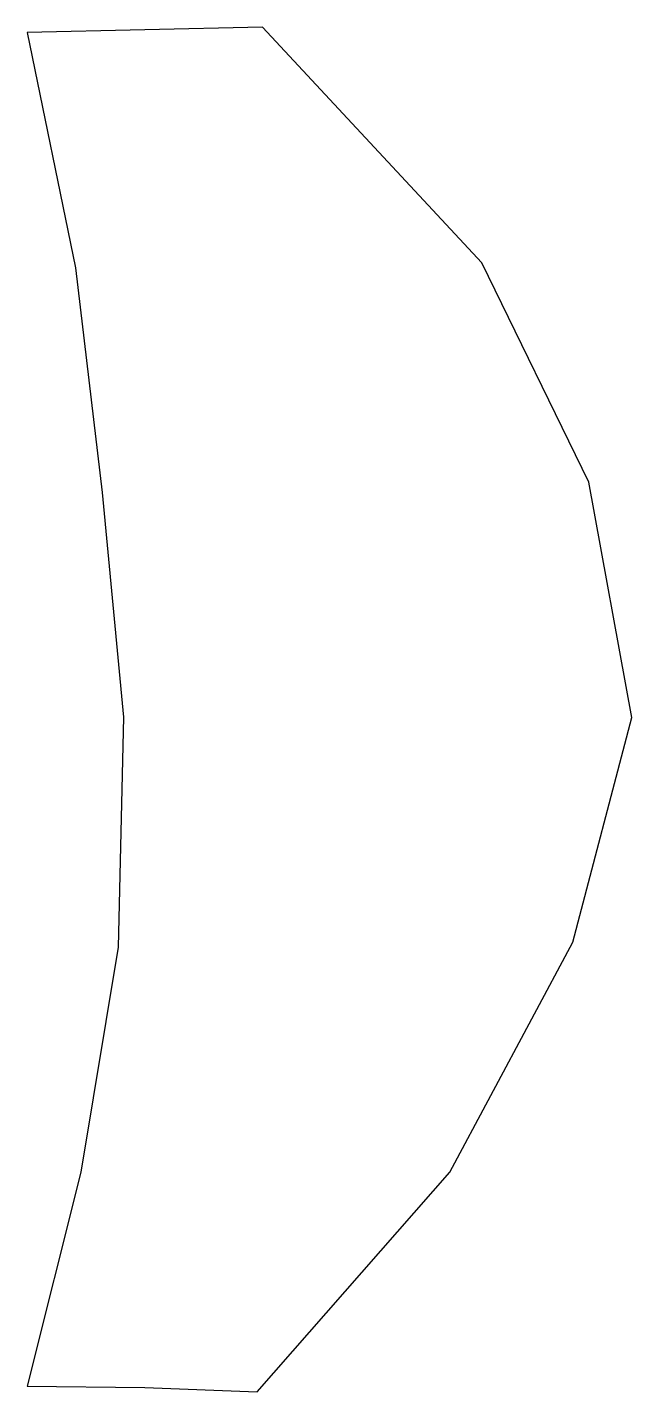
# Model space of a CAD drawing. Extents: x 28.45 to 32.22, y -0.02 to 8.49.
import ezdxf

# ---------------------------------------------------------------- set-up
doc = ezdxf.new("R2010")
doc.units = 0
doc.layers.add('Layer_1', color=7, linetype='CONTINUOUS')

msp = doc.modelspace()

# ---------------------------------------------------------------- linework, layer by layer
at = {"layer": 'Layer_1', "color": 7}
msp.add_lwpolyline([(28.447954, 8.454802), (28.748166, 6.987122), (28.914951, 5.586162), (29.048379, 4.185122), (29.015019, 2.750802), (28.781522, 1.349842), (28.447952, 0.015522), (29.181868, 0.007522), (29.882298, -0.019678), (31.083146, 1.348002), (31.850355, 2.782322), (32.217282, 4.183282), (31.950426, 5.651042), (31.283288, 7.018642), (29.915655, 8.486322), (28.447954, 8.454802)], dxfattribs=at)

doc.saveas('drawing.dxf')
